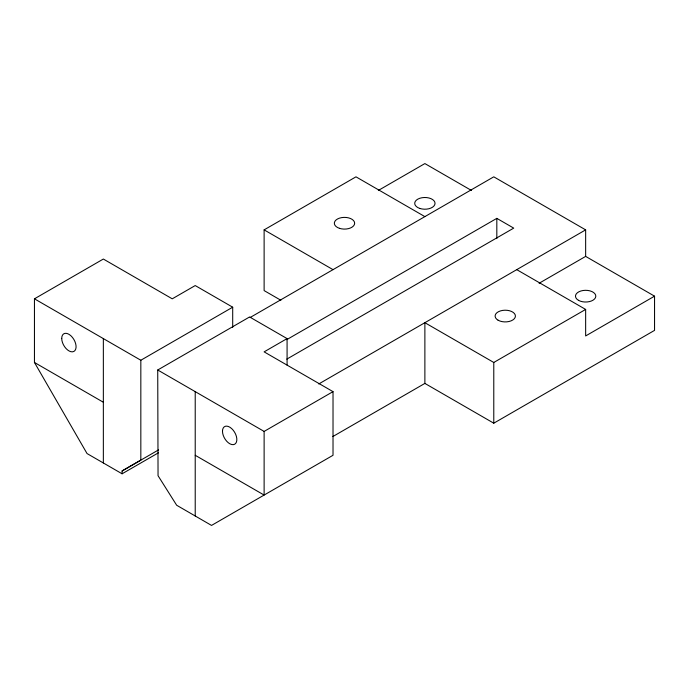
<?xml version="1.0" encoding="UTF-8"?>
<svg xmlns="http://www.w3.org/2000/svg" width="689" height="689" viewBox="0 0 689 689"><rect width="100%" height="100%" fill="white"/><g stroke="black" fill="none" stroke-linecap="round" stroke-linejoin="round"><path stroke-width="1.03" d="M122.091 473.791L122.091 470.966L140.832 460.123L140.832 360.244L34.45 298.819L34.45 362.466L87.038 453.551L122.091 473.791L158.436 452.811M34.45 298.819L103.35 259.038L172.25 298.819L195.22 285.565L232.701 307.199L232.701 327.361M280.879 300.266L264.12 290.594L264.12 229.868L355.98 176.832L424.88 216.613M378.33 190.448L424.88 163.577L471.44 190.448M140.832 360.244L232.701 307.199M287.08 338.6L264.12 351.864L333.02 391.636L333.02 455.283L211.532 525.423L176.677 505.252L158.048 475.711L157.729 369.993L249.599 316.957L287.08 338.6L287.08 365.118M250.15 317.491L493.78 176.832L585.65 229.868L585.65 256.394L654.55 296.167L654.55 330.375L493.78 423.192L424.88 383.411L332.882 436.525M286.641 339.711L496.821 218.361L513.718 228.119L286.796 359.133M122.091 470.966L158.539 449.9M318.74 383.971L585.65 229.868M157.729 369.993L264.12 431.417L333.02 391.636M539.099 283.265L585.65 256.394M424.88 383.411L424.88 322.693L493.78 362.466L585.65 309.43L585.65 335.948L654.55 296.167M516.75 269.649L585.65 309.43M264.12 229.868L333.02 269.649M34.45 362.466L103.35 402.247M195.22 455.283L264.12 495.064L264.12 431.417M496.821 218.361L496.821 238.609M493.78 362.466L493.78 423.192M195.22 391.636L195.22 516.009M103.35 338.6L103.35 462.965M578.476 300.318A10.154 5.856 0 0 0 595.451 297.691A10.154 5.856 0 0 0 583.023 290.508A10.154 5.856 0 0 0 578.476 300.318M419.808 208.431A10.154 5.856 0 0 0 435.035 203.35A10.154 5.856 0 0 0 419.808 198.277A10.154 5.856 0 0 0 419.808 208.431M222.487 431.254A10.154 5.856 60 0 0 233.252 444.646A10.154 5.856 60 0 0 233.252 430.289A10.154 5.856 60 0 0 222.487 431.254M61.726 338.437A10.154 5.856 60 0 0 72.491 351.829A10.154 5.856 60 0 0 72.491 337.472A10.154 5.856 60 0 0 61.726 338.437M339.427 228.317A10.154 5.856 0 0 0 354.654 223.245A10.154 5.856 0 0 0 339.427 218.163A10.154 5.856 0 0 0 339.427 228.317M498.087 320.204A10.154 5.856 0 0 0 515.071 317.577A10.154 5.856 0 0 0 502.643 310.403A10.154 5.856 0 0 0 498.087 320.204"/></g></svg>
